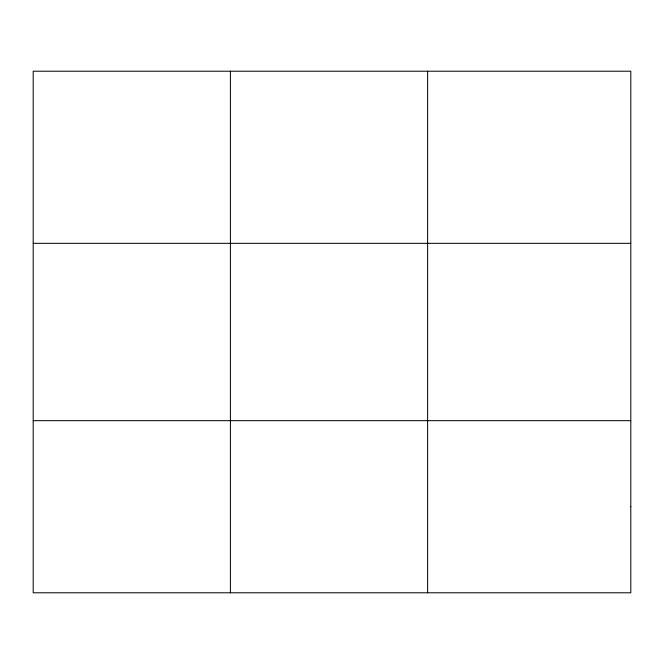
<?xml version="1.0" encoding="UTF-8"?>
<svg xmlns="http://www.w3.org/2000/svg" width="664" height="664" viewBox="0 0 664 664"><rect width="100%" height="100%" fill="white"/><g stroke="black" fill="none" stroke-linecap="round" stroke-linejoin="round"><path stroke-width="1" d="M230.408 592.786L230.408 71.214M427.616 592.786L427.616 71.214M33.2 243.331L630.8 243.331M33.2 420.669L630.8 420.669M630.8 506.723L630.8 592.786L33.2 592.786L33.2 71.214L630.8 71.214L630.8 506.723"/></g></svg>
